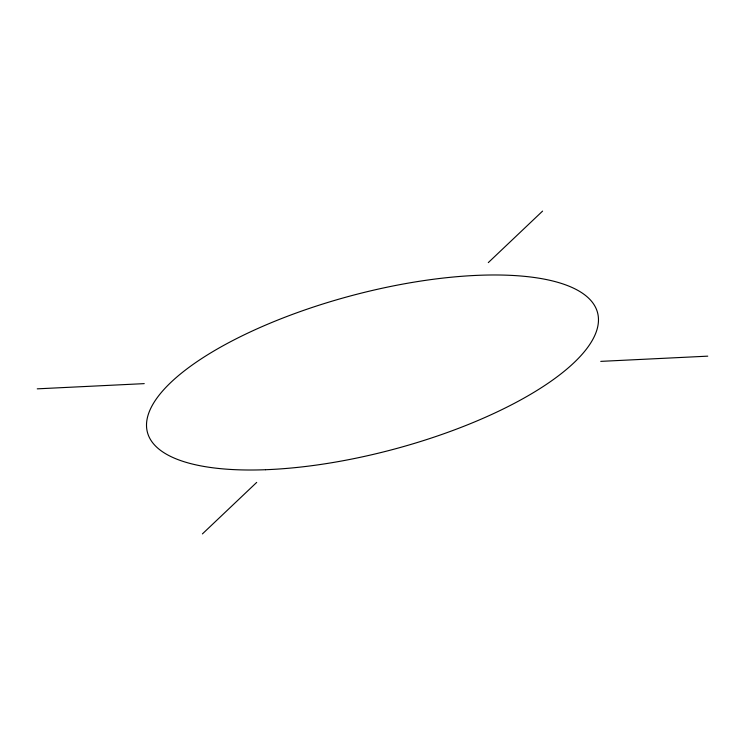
<?xml version="1.0" encoding="UTF-8"?>
<svg xmlns="http://www.w3.org/2000/svg" width="745" height="745" viewBox="0 0 745 745"><rect width="100%" height="100%" fill="white"/><g stroke="black" fill="none" stroke-linecap="round" stroke-linejoin="round"><path stroke-width="1.12" d="M202.417 533.904L256.699 482.397M488.301 262.603L542.583 211.096M37.25 388.843L144.241 383.628M600.759 361.372L707.75 356.157M265.499 469.722A232.868 79.641 -14.9 0 0 598.365 317.379A232.868 79.641 -14.9 0 0 253.635 330.389A232.868 79.641 -14.9 0 0 265.499 469.722"/></g></svg>
